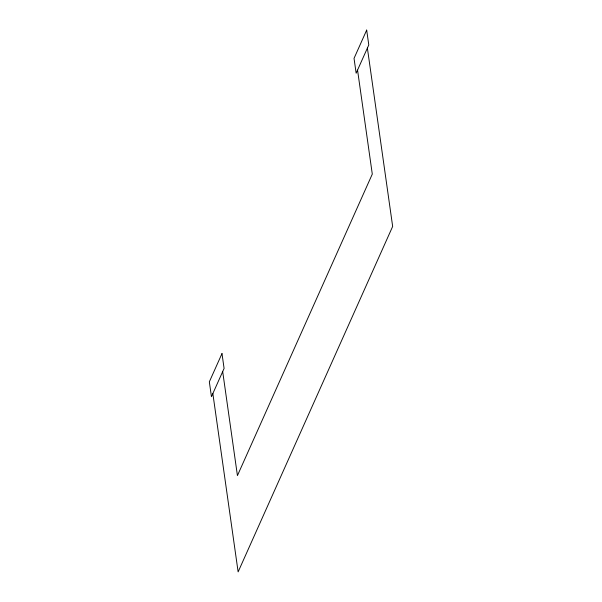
<?xml version="1.0" encoding="UTF-8"?>
<svg xmlns="http://www.w3.org/2000/svg" width="602" height="602" viewBox="0 0 602 602"><rect width="100%" height="100%" fill="white"/><g stroke="black" fill="none" stroke-linecap="round" stroke-linejoin="round"><path stroke-width="0.9" d="M367.386 48.1L392.662 226.442L238.129 571.9L212.852 393.557M357.55 70.088L372.292 174.113L237.429 475.61L222.687 371.577M221.987 353.577L209.338 381.841L211.445 396.703L224.094 368.439L221.987 353.577M366.678 30.1L354.036 58.364L356.143 73.226L368.785 44.962L366.678 30.1"/></g></svg>
